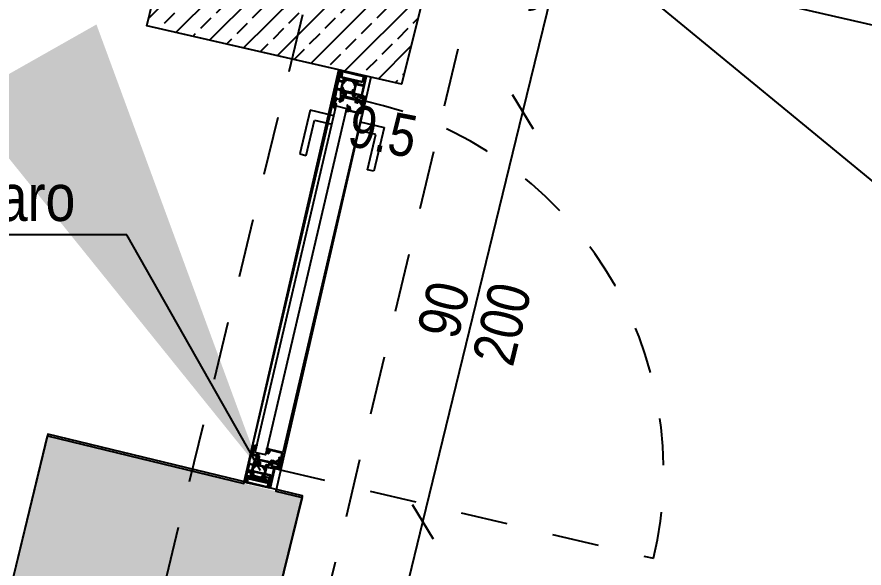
# Model space of a CAD drawing. Header units: metres. Extents: x 493 to 630, y -132 to -15.
# Drawn here: x 557.852 to 559.658, y -34.798 to -33.622 of the extents above; entities that cross this region are included whole.
import ezdxf
from ezdxf import colors
from ezdxf.entities.mleader import LeaderData, LeaderLine
from ezdxf.math import Vec2, Vec3

# ---------------------------------------------------------------- set-up
doc = ezdxf.new("R2010")
doc.units = ezdxf.units.M
doc.header["$MEASUREMENT"] = 0
doc.header["$PDMODE"] = 3
doc.linetypes.add('HIDDEN', pattern=[0.375, 0.25, -0.125])
doc.linetypes.add('HIDDEN2', pattern=[0.1875, 0.125, -0.0625])
for name, color, linetype in [('a_caramida', 2, 'Continuous'), ('a_cote_50', 9, 'Continuous'), ('a_grinzi', 253, 'HIDDEN'), ('a_pereti_hasuri', 253, 'Continuous'), ('a_punctat', 40, 'HIDDEN2'), ('a_tamplarie_ferestre', 6, 'Continuous'), ('a_vederi subtiri', 124, 'Continuous')]:
    doc.layers.add(name, color=color, linetype=linetype)
doc.layers.add('a_suprafete', color=7, linetype='Continuous', plot=False)
doc.styles.get("Standard").update_dxf_attribs({"font": 'ARIALN.TTF'})
doc.dimstyles.new('50 cote', dxfattribs={"dimtxt": 0.09, "dimasz": 0.06, "dimexe": 0, "dimexo": 0, "dimgap": 0.018, "dimtad": 1, "dimdec": 1, "dimlfac": 100, "dimrnd": 0.5, "dimdsep": 46, "dimtxsty": 'Standard', "dimblk": 'OBLIQUE', "dimcen": 0.00045, "dimclrd": 256, "dimclrt": 4, "dimadec": 1, "dimazin": 0, "dimtfac": 1, "dimtdec": 1, "dimtix": 1, "dimtofl": 0, "dimtmove": 0, "dimatfit": 3, "dimldrblk": 'OBLIQUE', "dimfxl": 0, "dimtolj": 1, "dimtzin": 0, "dimarcsym": 0})
pattern_1 = [(45, (-4876.954644, 8292.469365), (-0.04419417382, 0.04419417382), []), (45, (-4876.91045, 8292.469365), (-0.04419417382, 0.04419417382), [0.03125, -0.015625])]

# ---------------------------------------------------------------- blocks, each defined once
blk = doc.blocks.new('_Oblique')
at = {"color": 0, "linetype": 'ByBlock', "lineweight": -2}
blk.add_line((-0.5, -0.5), (0.5, 0.5), dxfattribs=at)
blk = doc.blocks.new('*D870')
at = {"layer": 'a_cote_50', "lineweight": -2, "ltscale": 0.3}
blk.add_line((558.5893, -35.2237), (558.7172, -34.699), dxfattribs=at)
at = {"layer": 'Defpoints', "color": 0, "ltscale": 0.3}
for p in [(558.4539, -34.6348), (558.7172, -34.699), (558.326, -35.1594)]:
    blk.add_point(p, dxfattribs=at)
at = {"layer": 'a_cote_50', "lineweight": -2, "ltscale": 0.3, "xscale": 0.06, "yscale": 0.06, "zscale": 0.06}
for p, rotation in [((558.7172, -34.699), 76.29814746237756), ((558.5893, -35.2237), 256.2981474623775)]:
    blk.add_blockref('_Oblique', p, dxfattribs=dict(at, rotation=rotation))
at = {"layer": 'a_cote_50', "color": 4, "ltscale": 0.3, "insert": (558.5913, -34.9462), "char_height": 0.09, "attachment_point": 5, "rotation": 76.2981}
blk.add_mtext('\\A1;54', dxfattribs=at)
blk = doc.blocks.new('*D871')
at = {"layer": 'a_cote_50', "lineweight": -2, "ltscale": 0.3}
blk.add_line((558.7172, -34.699), (558.9304, -33.8246), dxfattribs=at)
at = {"layer": 'Defpoints', "color": 0, "ltscale": 0.3}
for p in [(558.6671, -33.7604), (558.9304, -33.8246), (558.4539, -34.6348)]:
    blk.add_point(p, dxfattribs=at)
at = {"layer": 'a_cote_50', "lineweight": -2, "ltscale": 0.3, "xscale": 0.06, "yscale": 0.06, "zscale": 0.06}
for p, rotation in [((558.9304, -33.8246), 76.29814746236086), ((558.7172, -34.699), 256.2981474623609)]:
    blk.add_blockref('_Oblique', p, dxfattribs=dict(at, rotation=rotation))
at = {"layer": 'a_cote_50', "color": 4, "ltscale": 0.3, "char_height": 0.09, "attachment_point": 5, "rotation": 76.2981}
for s, insert in [('\\A1;90', (558.7617, -34.2467)), ('\\A1;200', (558.8859, -34.277))]:
    blk.add_mtext(s, dxfattribs=dict(at, insert=insert))
blk = doc.blocks.new('*D872')
at = {"layer": 'a_cote_50', "lineweight": -2, "ltscale": 0.3}
blk.add_line((558.9304, -33.8246), (559.0559, -33.3097), dxfattribs=at)
at = {"layer": 'Defpoints', "color": 0, "ltscale": 0.3}
for p in [(558.7926, -33.2455), (559.0559, -33.3097), (558.6671, -33.7604)]:
    blk.add_point(p, dxfattribs=at)
at = {"layer": 'a_cote_50', "lineweight": -2, "ltscale": 0.3, "xscale": 0.06, "yscale": 0.06, "zscale": 0.06}
for p, rotation in [((559.0559, -33.3097), 76.29814746236086), ((558.9304, -33.8246), 256.2981474623609)]:
    blk.add_blockref('_Oblique', p, dxfattribs=dict(at, rotation=rotation))
at = {"layer": 'a_cote_50', "color": 4, "ltscale": 0.3, "insert": (558.931, -33.552), "char_height": 0.09, "attachment_point": 5, "rotation": 76.2981}
blk.add_mtext('\\A1;53', dxfattribs=at)
blk = doc.blocks.new('*D874')
at = {"layer": 'Defpoints', "color": 0, "ltscale": 0.3}
for p in [(558.6054, -33.754), (558.6986, -33.7722), (558.6663, -33.9383)]:
    blk.add_point(p, dxfattribs=at)
at = {"layer": 'a_cote_50', "color": 4, "ltscale": 0.3, "insert": (558.6319, -33.8664), "char_height": 0.09, "attachment_point": 5, "rotation": 348.9666}
blk.add_mtext('\\A1;9.5', dxfattribs=at)
blk = doc.blocks.new('*D877')
at = {"layer": 'a_cote_50', "lineweight": -2, "ltscale": 0.3}
blk.add_line((559.3715, -33.5696), (560.2681, -33.7763), dxfattribs=at)
at = {"layer": 'Defpoints', "color": 0, "ltscale": 0.3}
for p in [(559.4549, -33.208), (560.3514, -33.4147), (560.2681, -33.7763)]:
    blk.add_point(p, dxfattribs=at)
at = {"layer": 'a_cote_50', "lineweight": -2, "ltscale": 0.3, "xscale": 0.06, "yscale": 0.06, "zscale": 0.06}
for p, rotation in [((559.3715, -33.5696), 167.0178410859038), ((560.2681, -33.7763), 347.0178410859038)]:
    blk.add_blockref('_Oblique', p, dxfattribs=dict(at, rotation=rotation))
at = {"layer": 'a_cote_50', "color": 4, "ltscale": 0.3, "char_height": 0.09, "attachment_point": 5, "rotation": 347.0178}
for s, insert in [('\\A1;92', (559.8341, -33.6106)), ('\\A1;206', (559.8054, -33.7352))]:
    blk.add_mtext(s, dxfattribs=dict(at, insert=insert))
blk = doc.blocks.new('*D897')
at = {"layer": 'a_cote_50', "lineweight": -2, "ltscale": 0.3}
blk.add_line((566.8413, -39.8728), (558.8001, -33.252), dxfattribs=at)
at = {"layer": 'Defpoints', "color": 0, "ltscale": 0.3}
for p in [(558.8001, -33.252), (558.8001, -33.252), (566.8413, -39.8728)]:
    blk.add_point(p, dxfattribs=at)
at = {"layer": 'a_cote_50', "lineweight": -2, "ltscale": 0.3, "xscale": 0.06, "yscale": 0.06, "zscale": 0.06}
for p, rotation in [((558.8001, -33.252), 140.5333796663354), ((566.8413, -39.8728), 320.5333796663355)]:
    blk.add_blockref('_Oblique', p, dxfattribs=dict(at, rotation=rotation))
at = {"layer": 'a_cote_50', "color": 4, "ltscale": 0.3, "insert": (562.8613, -36.513), "char_height": 0.09, "attachment_point": 5, "rotation": 320.5334}
blk.add_mtext('\\A1;1041.5', dxfattribs=at)
blk = doc.blocks.new('nod mobil')
at = {"layer": 'a_tamplarie_ferestre'}
for p, q in [((-0.0193, 0.0683), (-0.0693, 0.0683)), ((-0.0458, 0.0495), (-0.0409, 0.0495)), ((-0.0458, 0.0475), (-0.0409, 0.0475)), ((-0.0513, 0.0175), (-0.0473, 0.0175))]:
    blk.add_line(p, q, dxfattribs=at)
at = {"layer": 'a_tamplarie_ferestre', "extrusion": (9.86076e-32, 1.5e-15, -1)}
for points in [[(0.103, 0.0683), (0.103, 0.0668)], [(0.103, 0.0683), (0.0693, 0.0683)], [(0.1025, 0.0663), (0.1015, 0.0663)], [(0.101, 0.0658), (0.101, 0.0648)], [(0.1005, 0.0643), (0.0995, 0.0643)], [(0.099, 0.0648), (0.099, 0.0655)], [(0.0983, 0.066), (0.0937, 0.0643)], [(0.0933, 0.0655), (0.0963, 0.0666)], [(0.093, 0.0648), (0.093, 0.0651)]]:
    blk.add_lwpolyline(points, dxfattribs=at)
at = {"layer": 'a_tamplarie_ferestre'}
for points in [[(-0.0876, 0.013), (-0.0876, 0.0637), (-0.103, 0.0637), (-0.103, 0.013)], [(-0.0891, 0.0145), (-0.0891, 0.062), (-0.1015, 0.062), (-0.1015, 0.0145)]]:
    blk.add_lwpolyline(points, close=True, dxfattribs=at)
at = {"layer": 'a_tamplarie_ferestre', "extrusion": (2e-16, -2.00063e-16, -1)}
for points in [[(0.081, 0.0665), (0.0963, 0.0666)], [(0.0868, 0.0558), (0.0868, 0.0573)], [(0.0863, 0.0578), (0.0805, 0.0578)], [(0.08, 0.0583), (0.08, 0.0655)], [(0.0786, 0.0662), (0.0786, 0.058)], [(0.0619, 0.0667), (0.0781, 0.0667)], [(0.0781, 0.0575), (0.0619, 0.0575)], [(0.0614, 0.058), (0.0614, 0.0662)], [(0.06, 0.0654), (0.06, 0.0582)], [(0.0595, 0.0577), (0.0585, 0.0577)], [(0.058, 0.0572), (0.058, 0.0558)], [(0.0868, 0.0529), (0.0868, 0.0548)], [(0.0868, 0.0521), (0.0868, 0.032)], [(0.0866, 0.0551), (0.0866, 0.0556)], [(0.0855, 0.0526), (0.0865, 0.0526)], [(0.0855, 0.0526), (0.0863, 0.0526)], [(0.0852, 0.0557), (0.0852, 0.0529)], [(0.0852, 0.0553), (0.0852, 0.0529)], [(0.0808, 0.0558), (0.0851, 0.0558)], [(0.0812, 0.0558), (0.0847, 0.0558)], [(0.0846, 0.0354), (0.0846, 0.0487)], [(0.0841, 0.0496), (0.0832, 0.0501)], [(0.0826, 0.0507), (0.0805, 0.0543)], [(0.0817, 0.0522), (0.0803, 0.0546), (0.0803, 0.0553)], [(0.068, 0.0558), (0.0768, 0.0558)], [(0.0645, 0.0553), (0.0645, 0.0546), (0.0631, 0.0522)], [(0.0622, 0.0507), (0.0643, 0.0543)], [(0.0597, 0.0558), (0.064, 0.0558)], [(0.0636, 0.0558), (0.0601, 0.0558)], [(0.0607, 0.0496), (0.0616, 0.0501)], [(0.0602, 0.0354), (0.0602, 0.0487)], [(0.0596, 0.0529), (0.0596, 0.0557)], [(0.0596, 0.0553), (0.0596, 0.0529)], [(0.0583, 0.0526), (0.0593, 0.0526)], [(0.0593, 0.0526), (0.0585, 0.0526)], [(0.0582, 0.0556), (0.0582, 0.0551)], [(0.058, 0.0548), (0.058, 0.0529)], [(0.058, 0.0521), (0.058, 0.0511), (0.0537, 0.0511)], [(0.058, 0.0486), (0.058, 0.0456)], [(0.0537, 0.0431), (0.058, 0.0431), (0.058, 0.032)], [(0.0539, 0.0488), (0.0547, 0.0486), (0.0547, 0.0496), (0.057, 0.0496)], [(0.057, 0.0446), (0.0547, 0.0446), (0.0547, 0.0456), (0.0539, 0.0454)], [(0.0532, 0.0506), (0.0532, 0.0498)], [(0.0532, 0.0445), (0.0532, 0.0436)], [(0.0868, 0.0293), (0.0868, 0.0312)], [(0.0868, 0.0238), (0.0868, 0.0283)], [(0.0866, 0.0286), (0.0866, 0.0291)], [(0.0865, 0.0315), (0.0855, 0.0315)], [(0.0863, 0.0315), (0.0855, 0.0315)], [(0.0853, 0.0253), (0.0853, 0.0228), (0.0858, 0.0228)], [(0.0852, 0.0312), (0.0852, 0.0284)], [(0.0852, 0.0312), (0.0852, 0.0288)], [(0.0851, 0.0283), (0.0808, 0.0283)], [(0.0847, 0.0283), (0.0812, 0.0283)], [(0.083, 0.0263), (0.0843, 0.0263)], [(0.0832, 0.0341), (0.0841, 0.0346)], [(0.0805, 0.0299), (0.0826, 0.0335)], [(0.082, 0.0183), (0.082, 0.0253)], [(0.0803, 0.0288), (0.0803, 0.0295), (0.0817, 0.0319)], [(0.0805, 0.0261), (0.0805, 0.0104)], [(0.06, 0.0266), (0.08, 0.0266)], [(0.0768, 0.0283), (0.068, 0.0283)], [(0.0631, 0.0319), (0.0645, 0.0295), (0.0645, 0.0288)], [(0.0643, 0.0299), (0.0622, 0.0335)], [(0.064, 0.0283), (0.0597, 0.0283)], [(0.0601, 0.0283), (0.0636, 0.0283)], [(0.0633, 0.0321), (0.0632, 0.0321)], [(0.0616, 0.0341), (0.0607, 0.0346)], [(0.0596, 0.0284), (0.0596, 0.0312)], [(0.0596, 0.0312), (0.0596, 0.0288)], [(0.0595, 0.0104), (0.0595, 0.0261)], [(0.0593, 0.0315), (0.0583, 0.0315)], [(0.0585, 0.0315), (0.0593, 0.0315)], [(0.0582, 0.0291), (0.0582, 0.0286)], [(0.058, 0.0312), (0.058, 0.0293)], [(0.058, 0.0253), (0.058, 0.0183)], [(0.0577, 0.028), (0.0547, 0.028), (0.0547, 0.0288), (0.0537, 0.0288)], [(0.0557, 0.0263), (0.057, 0.0263)], [(0.0542, 0.0228), (0.0547, 0.0228), (0.0547, 0.0253)], [(0.0532, 0.0283), (0.0532, 0.0238)], [(0.103, 0.0083), (0.103, 0.0117), (0.1019, 0.0128), (0.1013, 0.0128), (0.1013, 0.011)], [(0.0547, 0.0113), (0.0547, 0.0128), (0.0541, 0.0128), (0.053, 0.0117), (0.053, 0.0083), (0.103, 0.0083)], [(0.1003, 0.01), (0.083, 0.01)], [(0.082, 0.011), (0.082, 0.0173)], [(0.08, 0.0099), (0.06, 0.0099)], [(0.0582, 0.0037), (0.0576, 0.007)], [(0.058, 0.0173), (0.058, 0.0113)], [(0.0558, 0.0031), (0.0577, 0.0031)], [(0.0571, 0.0056), (0.0573, 0.0044)], [(0.0571, 0.0042), (0.0557, 0.0042)], [(0.057, 0.0103), (0.0557, 0.0103)], [(0.0529, 0.0042), (0.057, 0.0057)], [(0.0568, 0.0065), (0.0517, 0.0048)], [(0.0558, 0.0004), (0.0567, 0.0012)], [(0.0566, 0.0015), (0.0558, 0.0017)], [(0.0557, 0.0019), (0.0557, 0.003)], [(0.0552, 0.0037), (0.0552, 0.0032)], [(0.0552, 0.002), (0.0552, 0.0012)], [(0.0527, 0.0002), (0.0552, 0.0002)], [(0.0551, 0.0031), (0.0529, 0.0031)], [(0.055, 0.001), (0.053, 0.001)], [(0.0532, 0.0024), (0.0548, 0.0024)], [(0.0528, 0.0032), (0.0528, 0.004)], [(0.0528, 0.0012), (0.0528, 0.002)], [(0.0523, 0.003), (0.0523, 0.0019)], [(0.0513, 0.0031), (0.0521, 0.0031)], [(0.0521, 0.0017), (0.0513, 0.0016)], [(0.0513, 0.0012), (0.052, 0.0005)], [(0.051, 0.0038), (0.051, 0.0034)]]:
    blk.add_lwpolyline(points, dxfattribs=at)
at = {"layer": 'a_tamplarie_ferestre', "extrusion": (2e-16, -4.00063e-16, -1)}
for points in [[(0.0588, 0.0667), (0.0495, 0.0667)], [(0.0495, 0.0667), (0.0408, 0.0667), (0.0279, 0.0667)], [(0.0412, 0.0637), (0.0412, 0.0633)], [(0.0338, 0.0642), (0.0407, 0.0642)], [(0.0407, 0.0628), (0.0399, 0.0628)], [(0.0394, 0.0623), (0.0394, 0.0569)], [(0.0382, 0.0547), (0.0382, 0.0623)], [(0.0377, 0.0628), (0.0334, 0.0628)], [(0.0333, 0.0667), (0.0333, 0.0647)], [(0.0319, 0.0643), (0.0319, 0.0667)], [(0.0289, 0.064), (0.0289, 0.0638)], [(0.0279, 0.0645), (0.0284, 0.0645)], [(0.0284, 0.0633), (0.0256, 0.0633)], [(0.0274, 0.0662), (0.0274, 0.065)], [(0.0251, 0.0638), (0.0251, 0.0643), (0.0261, 0.0643), (0.0261, 0.066)], [(0.0251, 0.067), (0.0211, 0.067)], [(0.0201, 0.066), (0.0201, 0.0643), (0.0211, 0.0643), (0.0211, 0.0638)], [(0.0206, 0.0633), (0.0193, 0.0633)], [(0.0188, 0.0638), (0.0188, 0.0678)], [(0.0575, 0.0551), (0.0575, 0.0566)], [(0.0572, 0.0478), (0.0556, 0.0492)], [(0.0556, 0.0449), (0.0572, 0.0463)], [(0.0537, 0.0537), (0.0571, 0.0546)], [(0.0568, 0.0571), (0.043, 0.054)], [(0.0558, 0.0479), (0.0564, 0.0473)], [(0.0564, 0.0468), (0.0558, 0.0462)], [(0.0533, 0.0478), (0.0554, 0.048)], [(0.0554, 0.046), (0.0533, 0.0462)], [(0.0551, 0.0491), (0.0549, 0.0484), (0.053, 0.0484)], [(0.053, 0.0456), (0.0549, 0.0456), (0.0551, 0.045)], [(0.0525, 0.0491), (0.053, 0.0504), (0.053, 0.0527)], [(0.053, 0.043), (0.053, 0.0444), (0.0526, 0.0448)], [(0.0521, 0.043), (0.053, 0.043)], [(0.0502, 0.0463), (0.0506, 0.0443)], [(0.0495, 0.0507), (0.0499, 0.0479)], [(0.0484, 0.0507), (0.0449, 0.0516), (0.0432, 0.052)], [(0.0458, 0.0495), (0.0483, 0.0495)], [(0.0483, 0.0475), (0.048, 0.0475)], [(0.048, 0.0247), (0.048, 0.0475)], [(0.043, 0.0504), (0.0462, 0.0496)], [(0.0458, 0.0495), (0.0458, 0.0213)], [(0.0419, 0.053), (0.0419, 0.0519)], [(0.0412, 0.0559), (0.0412, 0.0552)], [(0.0399, 0.0564), (0.0407, 0.0564)], [(0.0407, 0.0547), (0.0404, 0.0547)], [(0.0404, 0.0537), (0.0404, 0.0518)], [(0.0404, 0.051), (0.0404, 0.05)], [(0.0402, 0.0544), (0.0402, 0.054)], [(0.0401, 0.0515), (0.0391, 0.0515)], [(0.0388, 0.0518), (0.0388, 0.0546)], [(0.0387, 0.0547), (0.0344, 0.0547)], [(0.0376, 0.0485), (0.0366, 0.049)], [(0.0363, 0.0494), (0.0341, 0.0532)], [(0.0339, 0.0542), (0.0339, 0.0535), (0.0352, 0.0511)], [(0.051, 0.0211), (0.0523, 0.0187), (0.0523, 0.018)], [(0.0521, 0.0191), (0.05, 0.0228)], [(0.0521, 0.019), (0.05, 0.0227)], [(0.0495, 0.0232), (0.0486, 0.0238)], [(0.0494, 0.0234), (0.0485, 0.0239)], [(0.0473, 0.0207), (0.0473, 0.0207)], [(0.0473, 0.0008), (0.0473, 0.0205)], [(0.0471, 0.0208), (0.0461, 0.0208)], [(0.0463, 0.0208), (0.0471, 0.0208)], [(0.0458, 0.0205), (0.0458, 0.0186)], [(0.0425, 0.0186), (0.0425, 0.0196)], [(0.042, 0.0201), (0.0415, 0.0201)], [(0.041, 0.0196), (0.041, 0.0141)], [(0.0473, 0.0158), (0.058, 0.0158)], [(0.058, -0.0002), (0.058, 0.0028), (0.056, 0.0028)], [(0.0425, 0.0011), (0.0425, 0.0031), (0.0419, 0.0031), (0.0408, 0.002), (0.0408, -0.0014), (0.0574, -0.0014)], [(0.0555, 0.0023), (0.0555, 0.0018), (0.0565, 0.0018), (0.0565, 0.0008)], [(0.0505, 0.0008), (0.0505, 0.0018), (0.0515, 0.0018), (0.0515, 0.0023)], [(0.051, 0.0028), (0.0482, 0.0028)], [(0.049, 0.0013), (0.049, 0.0008)], [(0.0482, 0.0018), (0.0485, 0.0018)], [(0.0458, 0.0156), (0.0458, 0.0086)], [(0.0458, 0.0076), (0.0458, 0.0011)], [(0.0453, 0.0181), (0.043, 0.0181)], [(0.0435, 0.0166), (0.0448, 0.0166)], [(0.0448, 0.0001), (0.0435, 0.0001)], [(0.042, 0.0131), (0.0425, 0.0131), (0.0425, 0.0156)], [(0.0555, -0.0002), (0.0515, -0.0002)]]:
    blk.add_lwpolyline(points, dxfattribs=at)
at = {"layer": 'a_tamplarie_ferestre', "extrusion": (2e-16, -3.00063e-16, -1)}
for points in [[(0.0273, 0.0597), (0.0279, 0.0607), (0.0279, 0.0627)], [(0.0276, 0.063), (0.0255, 0.063)], [(0.0263, 0.0604), (0.0266, 0.0598)], [(0.0253, 0.0598), (0.0256, 0.0604)], [(0.0252, 0.0651), (0.0241, 0.0662)], [(0.0243, 0.0604), (0.0246, 0.0598)], [(0.0245, 0.063), (0.0245, 0.0643)], [(0.0238, 0.0663), (0.0221, 0.0663)], [(0.0237, 0.0646), (0.0237, 0.0627)], [(0.0233, 0.0598), (0.0236, 0.0604)], [(0.0226, 0.0651), (0.0232, 0.0651)], [(0.0232, 0.0622), (0.0226, 0.0622)], [(0.0223, 0.0604), (0.0226, 0.0598)], [(0.0221, 0.0627), (0.0221, 0.0646)], [(0.0218, 0.0662), (0.0207, 0.0651)], [(0.0213, 0.0598), (0.0216, 0.0604)], [(0.0213, 0.0643), (0.0213, 0.063)], [(0.0205, 0.0606), (0.0205, 0.0599)], [(0.0203, 0.063), (0.0184, 0.063), (0.0184, 0.0639)], [(0.0191, 0.0603), (0.0197, 0.0609)], [(0.018, 0.0635), (0.018, 0.0625)], [(0.0149, 0.0595), (0.0173, 0.0595)], [(0.016, 0.0605), (0.0149, 0.0604)]]:
    blk.add_lwpolyline(points, dxfattribs=at)
at = {"layer": 'a_tamplarie_ferestre', "extrusion": (4e-16, -6.00063e-16, -1)}
for points in [[(0.0285, 0.0301), (0.0285, 0.0298)], [(0.0282, 0.0293), (0.0222, 0.0272)], [(0.0232, 0.0289), (0.0278, 0.0306)], [(0.0225, 0.0301), (0.0225, 0.0294)], [(0.021, 0.0306), (0.022, 0.0306)], [(0.022, 0.0271), (0.0205, 0.0271)], [(0.0205, 0.0291), (0.0205, 0.0301)], [(0.019, 0.0286), (0.02, 0.0286)], [(0.02, 0.0266), (0.02, 0.0017)], [(0.0185, -0.0009), (0.0185, 0.0281)], [(0.0445, 0.012), (0.0445, 0.0087)], [(0.0443, 0.0087), (0.044, 0.0091)], [(0.0441, 0.0139), (0.0441, 0.0127)], [(0.0437, 0.0091), (0.0407, 0.0061)], [(0.0436, 0.0117), (0.0436, 0.0139)], [(0.0374, 0.0046), (0.043, 0.0103)], [(0.0427, 0.0047), (0.0427, 0.0037)], [(0.0426, 0.0036), (0.0397, 0.0039)], [(0.041, 0.0053), (0.0422, 0.0052)], [(0.0387, 0.0026), (0.0394, 0)], [(0.0375, 0.0013), (0.037, 0.0032)], [(0.0335, 0.0006), (0.037, 0.0006)], [(0.0332, 0.0042), (0.0336, 0.0035), (0.033, 0.0035), (0.033, 0.0011)], [(0.0317, 0.0011), (0.0317, 0.0039)], [(0.0216, 0.0002), (0.0312, 0.0006)], [(0.0399, -0.0004), (0.04, -0.0004), (0.04, -0.0014), (0.019, -0.0014)]]:
    blk.add_lwpolyline(points, dxfattribs=at)
at = {"layer": 'a_tamplarie_ferestre'}
for points in [[(-0.0271, 0.0338), (-0.025, 0.0322)], [(-0.025, 0.0322), (-0.0271, 0.0338)], [(-0.0244, 0.032), (-0.0203, 0.032)], [(-0.0203, 0.032), (-0.0244, 0.032)], [(-0.0235, 0.0295), (-0.0238, 0.0295)], [(-0.0229, 0.0307), (-0.0232, 0.0297)], [(-0.0204, 0.0309), (-0.0226, 0.0309)], [(-0.0202, 0.0297), (-0.0201, 0.0306)], [(-0.0186, 0.0291), (-0.02, 0.0294)], [(-0.0193, 0.0356), (-0.0173, 0.0356)], [(-0.0178, 0.0312), (-0.0182, 0.0293)], [(-0.0173, 0.0351), (-0.0172, 0.0356)], [(-0.0172, 0.0356), (-0.0173, 0.0351)]]:
    blk.add_lwpolyline(points, dxfattribs=at)
for centre, radius, start, end in [((-0.1025, 0.0668), 0.0005, 180.0009, 269.9988), ((-0.1005, 0.0648), 0.0005, 180.0005, 269.9993), ((-0.0995, 0.0648), 0.0005, 270.0009, 359.9991), ((-0.0935, 0.0648), 0.0005, 249.9886, 0), ((-0.0935, 0.0651), 0.0005, 0, 69.9897), ((-0.081, 0.0655), 0.001, 0.0011, 89.9989), ((-0.0805, 0.0583), 0.0005, 269.9996, 0.0004), ((-0.0781, 0.0662), 0.0005, 90, 180), ((-0.0781, 0.058), 0.0005, 180, 270), ((-0.0619, 0.0662), 0.0005, 0, 90), ((-0.0619, 0.058), 0.0005, 270, 0), ((-0.0584, 0.0652), 0.00159, 103.7918, 171.7779), ((-0.0595, 0.0582), 0.0005, 180, 270), ((-0.0407, 0.0637), 0.0005, 90, 180), ((-0.0407, 0.0633), 0.0005, 180, 270), ((-0.0334, 0.0643), 0.0015, 270, 360), ((-0.0284, 0.064), 0.0005, 90, 180), ((-0.0284, 0.0638), 0.0005, 180, 270), ((-0.0259, 0.0603), 0.0004, 20.9654, 159.0346), ((-0.0256, 0.0638), 0.0005, 270, 0), ((-0.025, 0.063), 0.0005, 180.0566, 359.9434), ((-0.0248, 0.0643), 0.0003, 0, 99.738), ((-0.0239, 0.0603), 0.0004, 20.9654, 159.0346), ((-0.0232, 0.0646), 0.0005, 90.0196, 179.9804), ((-0.0232, 0.0627), 0.0005, 179.9997, 270.0003), ((-0.0226, 0.0646), 0.0005, 0.0205, 89.9795), ((-0.0226, 0.0627), 0.0005, 270.0163, 359.9837), ((-0.0219, 0.0603), 0.0004, 20.9654, 159.0346), ((-0.021, 0.0643), 0.0003, 80.2604, 180), ((-0.0208, 0.063), 0.0005, 180.0566, 359.9434), ((-0.0206, 0.0638), 0.0005, 180, 270), ((-0.02, 0.0606), 0.0005, 42.0379, 179.9422), ((-0.0193, 0.0678), 0.0005, 0, 90), ((-0.0193, 0.0638), 0.0005, 270, 0), ((-0.0157, 0.0627), 0.00225, 184.5989, 263.2783), ((-0.0869, 0.0556), 0.000279, 358.8354, 73.5801), ((-0.0869, 0.0551), 0.000279, 286.4246, 1.1629), ((-0.0863, 0.0521), 0.0005, 89.9997, 180.0003), ((-0.0851, 0.0557), 0.00012, 90, 180), ((-0.0847, 0.0553), 0.0005, 89.9997, 180.0003), ((-0.0839, 0.0514), 0.0015, 297.9943, 330), ((-0.0813, 0.0548), 0.001, 327.273, 81.8184), ((-0.0808, 0.0553), 0.0005, 0, 90), ((-0.0768, 0.0553), 0.0005, 90, 162.253), ((-0.068, 0.0553), 0.0005, 17.747, 90), ((-0.064, 0.0553), 0.0005, 90, 180), ((-0.0612, 0.0487), 0.001, 0.0025, 60.6961), ((-0.0597, 0.0557), 0.00012, 0, 90), ((-0.0593, 0.0529), 0.0003, 180.0025, 270.0025), ((-0.0579, 0.0556), 0.000279, 106.4199, 181.1646), ((-0.0579, 0.0551), 0.000279, 178.8371, 253.5754), ((-0.057, 0.0486), 0.001, 89.9981, 180.0015), ((-0.057, 0.0456), 0.001, 180.0067, 269.9937), ((-0.0562, 0.047), 0.000348, 134.7272, 225.2728), ((-0.0555, 0.0475), 0.0005, 84.8936, 135.0494), ((-0.0555, 0.0465), 0.0005, 224.9506, 275.1059), ((-0.054, 0.0527), 0.001, 0.0008, 74.9983), ((-0.0533, 0.047), 0.0008, 270, 90), ((-0.053, 0.0489), 0.0005, 269.9991, 22.5011), ((-0.053, 0.0451), 0.0005, 314.9997, 90.0007), ((-0.0495, 0.047), 0.000971, 114.0059, 225.9941), ((-0.0485, 0.0505), 0.001, 75.0011, 169.9977), ((-0.0483, 0.0485), 0.001, 90, 270), ((-0.0432, 0.0524), 0.000372, 278.7538, 96.3352), ((-0.0407, 0.0559), 0.0005, 90.0131, 179.9869), ((-0.0407, 0.0552), 0.0005, 180, 270), ((-0.0405, 0.052), 0.00452, 264.999, 309.1968), ((-0.0401, 0.0518), 0.0003, 180, 270), ((-0.0399, 0.051), 0.0005, 90, 180.0027), ((-0.0391, 0.0518), 0.0003, 270, 0), ((-0.0371, 0.0499), 0.001, 298.2866, 330.0001), ((-0.0349, 0.0537), 0.001, 330.0001, 90), ((-0.0863, 0.032), 0.0005, 179.9997, 270.0003), ((-0.0869, 0.0291), 0.000279, 358.8371, 73.5754), ((-0.0869, 0.0286), 0.000279, 286.4199, 1.1646), ((-0.0843, 0.0253), 0.001, 90.0012, 179.9989), ((-0.0847, 0.0288), 0.000505, 180.567, 270.5676), ((-0.0851, 0.0284), 0.00012, 180, 270.0001), ((-0.0839, 0.0328), 0.0015, 30, 62.0057), ((-0.083, 0.0253), 0.001, 359.9982, 90.0018), ((-0.0813, 0.0293), 0.001, 278.1816, 32.727), ((-0.0808, 0.0288), 0.0005, 269.9985, 0.0006), ((-0.08, 0.0261), 0.0005, 90.0003, 179.9997), ((-0.0768, 0.0288), 0.0005, 196.9544, 270), ((-0.068, 0.0288), 0.0005, 270, 342.7104), ((-0.064, 0.0288), 0.0005, 179.9994, 270.0015), ((-0.0612, 0.0354), 0.001, 299.3088, 0.0025), ((-0.06, 0.0261), 0.0005, 0.0003, 89.9997), ((-0.0597, 0.0284), 0.00012, 269.9999, 0), ((-0.0593, 0.0312), 0.0003, 90.0025, 180.0025), ((-0.0579, 0.0291), 0.000279, 106.4246, 181.1629), ((-0.0579, 0.0286), 0.000279, 178.8354, 253.5801), ((-0.0577, 0.0283), 0.0003, 180.0256, 269.9709), ((-0.057, 0.0253), 0.001, 90.0034, 179.9966), ((-0.0557, 0.0253), 0.001, 0.005, 89.995), ((-0.049, 0.0247), 0.001, 299.3064, 0), ((-0.0307, 0.0289), 0.0061, 53.6968, 86.6025), ((-0.0372, 0.0196), 0.0163, 43.5511, 63.2606), ((-0.028, 0.0301), 0.0005, 69.9886, 180), ((-0.028, 0.0298), 0.0005, 180, 249.9897), ((-0.0244, 0.033), 0.001, 232.9845, 270), ((-0.0237, 0.0332), 0.000476, 218.5685, 342.0839), ((-0.0226, 0.0306), 0.0003, 90, 160.0002), ((-0.022, 0.0301), 0.0005, 90.0009, 179.9991), ((-0.022, 0.0276), 0.0005, 249.9897, 270), ((-0.021, 0.0301), 0.0005, 0.0005, 89.9993), ((-0.0204, 0.0306), 0.0003, 352.7923, 90), ((-0.0203, 0.033), 0.001, 270, 338.6035), ((-0.0159, 0.0307), 0.004, 117.7203, 150.6713), ((-0.019, 0.0281), 0.0005, 0.0009, 89.9988), ((-0.0183, 0.0351), 0.001, 297.7203, 357.275), ((-0.0128, 0.0301), 0.00508, 136.4413, 167.1481), ((-0.1003, 0.011), 0.001, 180.0032, 269.9967), ((-0.083, 0.011), 0.001, 270.0003, 359.9997), ((-0.0825, 0.0178), 0.000725, 316.3959, 43.6041), ((-0.08, 0.0104), 0.0005, 180.0003, 269.9997), ((-0.06, 0.0104), 0.0005, 270.0003, 359.9997), ((-0.0575, 0.0178), 0.000725, 136.3884, 223.6116), ((-0.057, 0.0113), 0.001, 180.0027, 269.9969), ((-0.0571, 0.0044), 0.0002, 178.1351, 270.001), ((-0.057, 0.0056), 0.0001, 69.6878, 169.6777), ((-0.0562, 0.0066), 0.000686, 53.8588, 179.5157), ((-0.0567, 0.0066), 0.00015, 172.504, 250.9838), ((-0.0555, 0.0008), 0.001, 179.9939, 270.0061), ((-0.0558, 0.003), 0.00015, 359.9961, 90.0039), ((-0.0559, 0.0019), 0.0002, 285.0029, 359.9972), ((-0.0557, 0.0113), 0.001, 270.005, 359.9946), ((-0.0551, 0.0032), 0.0001, 179.9919, 270.0087), ((-0.0548, 0.002), 0.0004, 89.9996, 180.001), ((-0.055, 0.0012), 0.0002, 179.9998, 270.0002), ((-0.0532, 0.002), 0.0004, 0.0013, 89.998), ((-0.053, 0.0012), 0.0002, 269.9987, 0.0005), ((-0.053, 0.004), 0.0002, 0.0024, 74.3114), ((-0.0529, 0.0032), 0.0001, 270.0015, 359.9985), ((-0.0521, 0.003), 0.00015, 89.9951, 180.0049), ((-0.0521, 0.0019), 0.0002, 180.0026, 254.9977), ((-0.0515, 0.0008), 0.001, 269.993, 0.0053), ((-0.0485, 0.0013), 0.0005, 90.0143, 179.9857), ((-0.0485, 0.0008), 0.0005, 179.9847, 270.0118), ((-0.0453, 0.0081), 0.000725, 136.3959, 223.6041), ((-0.0453, 0.0186), 0.0005, 180.0108, 269.9892), ((-0.0448, 0.0156), 0.001, 90.011, 179.9907), ((-0.0448, 0.0011), 0.001, 179.9946, 270.0071), ((-0.0442, 0.012), 0.000319, 120.7538, 181.0363), ((-0.0444, 0.0087), 0.0001, 180, 317.856), ((-0.0438, 0.0139), 0.00025, 356.4446, 183.5554), ((-0.0435, 0.0156), 0.001, 0.0097, 89.9903), ((-0.0435, 0.0011), 0.001, 269.991, 0.009), ((-0.043, 0.0186), 0.0005, 270.004, 359.9956), ((-0.0422, 0.0047), 0.0005, 94.9998, 179.9998), ((-0.0426, 0.0037), 0.0001, 180, 275.0534), ((-0.0384, 0.0036), 0.0015, 345.0002, 45.0008), ((-0.0325, 0.0038), 0.000809, 8.8194, 154.9031), ((-0.0399, 0.0001), 0.000477, 267.8307, 347.1724), ((-0.019, -0.0009), 0.0005, 270.0003, 359.9998)]:
    blk.add_arc(centre, radius, start, end, dxfattribs=at)
at = {"layer": 'a_tamplarie_ferestre', "extrusion": (9.86076e-32, 1.5e-15, -1)}
for centre, start, end in [((0.1015, 0.0658), 89.9998, 180.0002), ((0.0985, 0.0655), 0.0428, 109.9384)]:
    blk.add_arc(centre, 0.0005, start, end, dxfattribs=at)
at = {"layer": 'a_tamplarie_ferestre', "extrusion": (2e-16, -2.00063e-16, -1)}
for centre, radius, start, end in [((0.0863, 0.0573), 0.0005, 359.9984, 90.0016), ((0.0585, 0.0572), 0.0005, 90, 180), ((0.0865, 0.0529), 0.0003, 270, 0), ((0.0855, 0.0529), 0.0003, 180, 270), ((0.0855, 0.0529), 0.0003, 180, 270), ((0.0836, 0.0487), 0.001, 0, 60.0001), ((0.0816, 0.0522), 0.000138, 264.3774, 30), ((0.082, 0.057), 0.005, 197.747, 264.3774), ((0.0628, 0.057), 0.005, 275.6226, 342.253), ((0.0634, 0.0548), 0.001, 327.2705, 81.8159), ((0.0632, 0.0522), 0.000138, 150, 275.6226), ((0.0609, 0.0514), 0.0015, 297.9918, 329.9975), ((0.0601, 0.0553), 0.0005, 89.9972, 179.9978), ((0.0593, 0.0529), 0.0003, 270, 0), ((0.0585, 0.0521), 0.0005, 89.9975, 179.9975), ((0.0583, 0.0529), 0.0003, 180, 270), ((0.0542, 0.0498), 0.001, 180.0452, 254.9372), ((0.0542, 0.0445), 0.001, 105.0511, 179.9648), ((0.0537, 0.0506), 0.0005, 90.0025, 179.9966), ((0.0537, 0.0436), 0.0005, 180.0026, 269.9983), ((0.0865, 0.0312), 0.0003, 0, 90), ((0.0858, 0.0238), 0.001, 270.002, 359.998), ((0.0855, 0.0312), 0.0003, 90, 180), ((0.0855, 0.0312), 0.0003, 90, 180), ((0.0836, 0.0354), 0.001, 299.9999, 360), ((0.0816, 0.032), 0.000137, 330.0001, 94.3397), ((0.0819, 0.0273), 0.00488, 94.3397, 163.0456), ((0.0629, 0.0272), 0.00492, 17.2896, 85.2632), ((0.0634, 0.0293), 0.001, 278.1791, 32.7245), ((0.0632, 0.032), 0.000139, 93.3868, 204.0603), ((0.0609, 0.0328), 0.0015, 29.9975, 62.0033), ((0.0601, 0.0288), 0.0005, 179.9972, 269.9978), ((0.0593, 0.0312), 0.0003, 0, 90), ((0.0585, 0.032), 0.0005, 179.9975, 269.9975), ((0.0583, 0.0312), 0.0003, 90, 180), ((0.0542, 0.0238), 0.001, 180.005, 269.995), ((0.0537, 0.0283), 0.0005, 89.9965, 180.0026), ((0.0577, 0.0036), 0.0005, 269.9998, 9.9336), ((0.0562, 0.0066), 0.0015, 15.7069, 125.0876), ((0.0566, 0.0013), 0.0002, 310.0023, 74.9985), ((0.0556, 0.0075), 0.0004, 125.088, 305.088), ((0.0552, 0.0012), 0.001, 270, 307.8278), ((0.0557, 0.0037), 0.000498, 89.7452, 180.1926), ((0.0527, 0.0012), 0.001, 226.8814, 270), ((0.052, 0.0038), 0.001, 104.959, 180.0005), ((0.0513, 0.0034), 0.0003, 180.004, 269.9968), ((0.0514, 0.0014), 0.0002, 104.9898, 225.0075)]:
    blk.add_arc(centre, radius, start, end, dxfattribs=at)
at = {"layer": 'a_tamplarie_ferestre', "extrusion": (2e-16, -4.00063e-16, -1)}
for centre, radius, start, end in [((0.057, 0.0566), 0.0005, 0.0019, 112.4977), ((0.0399, 0.0623), 0.0005, 90, 180), ((0.0377, 0.0623), 0.0005, 359.9737, 90.0193), ((0.0338, 0.0647), 0.0005, 180, 270), ((0.0279, 0.0662), 0.0005, 90, 180), ((0.0279, 0.065), 0.0005, 180, 270), ((0.0251, 0.066), 0.001, 0, 90), ((0.0211, 0.066), 0.001, 90, 180), ((0.057, 0.0551), 0.0005, 284.9999, 0), ((0.0565, 0.047), 0.001, 310.9097, 49.0903), ((0.0554, 0.049), 0.0003, 48.3541, 164.9994), ((0.0554, 0.0451), 0.0003, 195.0097, 311.6393), ((0.0521, 0.0445), 0.0015, 190.0009, 269.9989), ((0.0483, 0.0504), 0.0003, 304.8295, 67.5001), ((0.0467, 0.0526), 0.003, 260.6566, 304.8295), ((0.0481, 0.0614), 0.00989, 240.6425, 270.5846), ((0.0434, 0.0526), 0.0015, 102.5014, 162.4995), ((0.0434, 0.0518), 0.0015, 177.5003, 257.4998), ((0.0409, 0.05), 0.0005, 179.9973, 270), ((0.0404, 0.0544), 0.000279, 106.4199, 181.1646), ((0.0404, 0.054), 0.000279, 178.8371, 253.5754), ((0.0399, 0.0569), 0.0005, 179.9714, 270.0286), ((0.0387, 0.0546), 0.00012, 0, 90), ((0.0344, 0.0542), 0.0005, 90, 180), ((0.0511, 0.0212), 0.000138, 115.1578, 210), ((0.0487, 0.0221), 0.0015, 30, 60.6936), ((0.0487, 0.0219), 0.0015, 30, 60.6936), ((0.0463, 0.0213), 0.0005, 180, 270), ((0.0461, 0.0205), 0.0003, 90, 180), ((0.042, 0.0196), 0.0005, 0.0026, 89.9974), ((0.0415, 0.0196), 0.0005, 89.9968, 180.001), ((0.056, 0.0023), 0.0005, 90.0151, 179.9884), ((0.0513, 0.0185), 0.001, 270, 30), ((0.051, 0.0023), 0.0005, 0.0131, 89.9869), ((0.0482, 0.0023), 0.0005, 90, 270), ((0.042, 0.0141), 0.001, 179.9847, 270.0118), ((0.0565, -0.0002), 0.0015, 306.8437, 0.0038)]:
    blk.add_arc(centre, radius, start, end, dxfattribs=at)
at = {"layer": 'a_tamplarie_ferestre', "extrusion": (2e-16, -3.00063e-16, -1)}
for centre, radius, start, end in [((0.0276, 0.0627), 0.000299, 359.7696, 90.2304), ((0.0269, 0.0599), 0.0004, 200.9654, 326.8252), ((0.0249, 0.0649), 0.0003, 260.262, 44.8887), ((0.0249, 0.0599), 0.0004, 200.9654, 339.0346), ((0.0238, 0.0658), 0.0005, 45.0001, 90), ((0.0229, 0.0599), 0.0004, 200.9654, 339.0346), ((0.0221, 0.0658), 0.0005, 90, 134.9999), ((0.0209, 0.0599), 0.0004, 180, 339.0346), ((0.0209, 0.0649), 0.0003, 135.1096, 279.7396), ((0.0173, 0.0619), 0.0024, 270, 317.3265), ((0.0184, 0.0635), 0.000399, 89.9047, 180.0953), ((0.0149, 0.0599), 0.000426, 89.1272, 269.7963)]:
    blk.add_arc(centre, radius, start, end, dxfattribs=at)
at = {"layer": 'a_tamplarie_ferestre', "extrusion": (-2e-16, -4.00063e-16, -1)}
blk.add_arc((0.0471, 0.0206), 0.000205, 330.9317, 101.6099, dxfattribs=at)
at = {"layer": 'a_tamplarie_ferestre', "extrusion": (3.62955e-27, -6.27398e-20, -1)}
for centre, radius, start, end in [((0.0296, 0.0349), 0.000698, 286.9412, 6.4525), ((0.0296, 0.0349), 0.000698, 6.4525, 90.3975), ((0.0307, 0.0289), 0.0061, 93.3975, 126.3032), ((0.0296, 0.0286), 0.00699, 89.6674, 141.4315), ((0.0145, 0.0413), 0.015, 309.0082, 316.2281), ((0.0244, 0.033), 0.001, 270, 307.0155), ((0.0238, 0.0298), 0.0003, 270, 309.0082), ((0.0235, 0.0298), 0.0003, 199.9874, 270), ((0.0195, 0.0314), 0.00413, 24.1165, 83.6431), ((0.0203, 0.033), 0.001, 201.3965, 270), ((0.0199, 0.0297), 0.0003, 280.9941, 8.118), ((0.0193, 0.0326), 0.003, 77.9862, 90.0169), ((0.0159, 0.0307), 0.004, 29.3287, 62.2797), ((0.0185, 0.0294), 0.0003, 192.7652, 282.3565), ((0.0183, 0.0351), 0.001, 182.725, 242.2797), ((0.0173, 0.0344), 0.00116, 91.7523, 94.5316), ((0.0173, 0.0344), 0.00116, 94.5316, 224.4307)]:
    blk.add_arc(centre, radius, start, end, dxfattribs=at)
at = {"layer": 'a_tamplarie_ferestre', "extrusion": (4e-16, -6.00063e-16, -1)}
for centre, radius, start, end in [((0.023, 0.0294), 0.0005, 180.0428, 289.9384), ((0.02, 0.0291), 0.0005, 269.9998, 0.0002), ((0.0205, 0.0266), 0.0005, 90.0009, 179.9991), ((0.0446, 0.0127), 0.0005, 180, 239.2462), ((0.0438, 0.009), 0.0002, 30.0091, 134.9898), ((0.0416, 0.0117), 0.002, 315, 0), ((0.041, 0.0058), 0.0005, 135, 265.0014), ((0.0397, 0.0029), 0.001, 84.9999, 195.0002), ((0.037, 0.0011), 0.0005, 270.0029, 14.9993), ((0.0335, 0.0011), 0.0005, 179.9997, 270.0001), ((0.0312, 0.0011), 0.0005, 272.4518, 0), ((0.0215, 0.0017), 0.0015, 180.0138, 272.4558)]:
    blk.add_arc(centre, radius, start, end, dxfattribs=at)

msp = doc.modelspace()

# ---------------------------------------------------------------- hatches: boundary and pattern name
at = {"layer": 'a_pereti_hasuri', "ltscale": 0.3}
h = msp.add_hatch(dxfattribs=at)
h.set_pattern_fill('ANSI33', color=256, scale=0.25, style=0)
h.set_pattern_definition(pattern_1)
h.paths.add_polyline_path([(558.2977, -32.944), (557.6371, -32.7828), (557.7218, -32.4335), (558.8023, -32.6953), (558.8423, -32.5301), (559.2116, -32.6196), (559.1574, -32.8431), (559.522, -32.9312), (559.4549, -33.208), (558.9353, -33.0882), (558.8926, -33.2733), (558.8001, -33.252), (558.6715, -33.7656), (558.1287, -33.6415)])
h = msp.add_hatch(dxfattribs=at)
h.set_pattern_fill('ANSI33', color=256, scale=0.25, style=0)
h.set_pattern_definition(pattern_1)
edge = h.paths.add_edge_path()
edge.add_line((557.9155, -34.5213), (556.3745, -40.88))
edge.add_line((556.3745, -40.88), (557.2616, -41.095))
edge.add_line((557.2616, -41.095), (557.2951, -51.32))
edge.add_line((557.2951, -51.32), (558.3511, -51.3166))
edge.add_line((558.3511, -51.3166), (558.3511, -50.3211))
edge.add_line((558.3511, -50.3211), (557.8511, -50.3211))
edge.add_line((557.8511, -50.3211), (557.8511, -48.1411))
edge.add_line((557.8511, -48.1411), (558.6911, -48.1411))
edge.add_line((558.6911, -48.1411), (558.6911, -47.3011))
edge.add_line((558.6911, -47.3011), (557.8811, -47.3011))
edge.add_line((557.8811, -47.3011), (557.8811, -41.2511))
edge.add_line((557.8811, -41.2511), (560.1011, -41.2511))
edge.add_line((560.1011, -41.2511), (560.1011, -47.3011))
edge.add_line((560.1011, -47.3011), (559.5511, -47.3011))
edge.add_line((559.5511, -47.3011), (559.5511, -48.1411))
edge.add_line((559.5511, -48.1411), (560.0661, -48.1411))
edge.add_line((560.0661, -48.1411), (560.0661, -48.6561))
edge.add_line((560.0661, -48.6561), (560.5561, -48.6561))
edge.add_line((560.5561, -48.6561), (560.5561, -48.7461))
edge.add_line((560.5561, -48.7461), (560.8351, -48.7461))
edge.add_line((560.8351, -48.7461), (560.8351, -48.1261))
edge.add_line((560.8351, -48.1261), (561.3551, -48.1261))
edge.add_line((561.3551, -48.1261), (561.3551, -48.0271))
edge.add_line((561.3551, -48.0271), (561.2851, -48.0271))
edge.add_line((561.2851, -48.0271), (561.2851, -47.3871))
edge.add_line((561.2851, -47.3871), (560.9951, -47.3871))
edge.add_line((560.9951, -47.3871), (560.9951, -42.8071))
edge.add_line((560.9951, -42.8071), (560.9951, -41.6314))
edge.add_line((560.9951, -41.6314), (561.6218, -41.5894))
edge.add_line((561.6218, -41.5894), (561.5262, -40.162))
edge.add_line((561.5262, -40.162), (561.205, -40.1682))
edge.add_line((561.205, -40.1682), (561.2713, -39.8645))
edge.add_line((561.2713, -39.8645), (560.7238, -39.8734))
edge.add_line((560.7238, -39.8734), (560.6133, -40.2578))
edge.add_line((560.6133, -40.2578), (557.1562, -40.3779))
edge.add_line((557.1562, -40.3779), (558.2401, -35.722))
edge.add_line((558.2401, -35.722), (558.2887, -35.7337))
edge.add_line((558.2887, -35.7337), (558.4166, -35.1997))
edge.add_line((558.4166, -35.1997), (558.3294, -35.1772))
edge.add_line((558.3294, -35.1772), (558.4595, -34.6474))
edge.add_line((558.4595, -34.6474), (557.9225, -34.5173))

# ---------------------------------------------------------------- linework, layer by layer
at = {"layer": 'a_caramida', "ltscale": 0.3}
msp.add_lwpolyline([(558.2977, -32.944), (557.6371, -32.7828), (557.7218, -32.4335), (558.8023, -32.6953), (558.8423, -32.5301), (559.2116, -32.6196), (559.1574, -32.8431), (559.522, -32.9312), (559.4549, -33.208), (558.9353, -33.0882), (558.8926, -33.2733), (558.8001, -33.252), (558.6715, -33.7656), (558.1287, -33.6415)], close=True, dxfattribs=at)
msp.add_lwpolyline([(560.6142, -40.2542), (557.1571, -40.3742), (557.1571, -40.3742), (558.241, -35.7184), (558.2896, -35.73), (558.4175, -35.1961), (558.3304, -35.1736), (558.4604, -34.6438), (557.9177, -34.5122), (556.4938, -40.3875), (556.4938, -40.3875), (556.4453, -40.3757), (556.3793, -40.6478), (555.8351, -40.5159), (555.7825, -40.7327), (556.3754, -40.8764), (557.2625, -41.0914), (557.296, -51.3164)], dxfattribs=at)
at = {"layer": 'a_grinzi', "ltscale": 0.5}
for points in [[(556.6831, -40.9548), (560.0214, -27.18)], [(557.1917, -40.3766), (558.8926, -33.2733)]]:
    msp.add_lwpolyline(points, dxfattribs=at)
at = {"layer": 'a_punctat', "ltscale": 0.5}
msp.add_lwpolyline([(558.4099, -34.5874), (559.2087, -34.7769, 0.420069), (558.5939, -33.8022)], format="xyb", dxfattribs=at)
at = {"layer": 'a_suprafete', "ltscale": 0.3}
for points in [[(558.2977, -32.944), (557.6369, -32.7839), (556.5962, -32.5439), (550.7171, -31.192), (550.2524, -33.1095), (550.3448, -33.1319), (550.2913, -33.3524), (554.1836, -34.2957), (556.1297, -34.7571), (557.7625, -35.1528), (557.9168, -34.5159), (558.3357, -34.6174), (558.5379, -33.7353), (558.1287, -33.6415)], [(558.8001, -33.252), (558.6716, -33.7654), (558.6061, -33.751), (558.4036, -34.6339), (558.4595, -34.6474), (558.3294, -35.1772), (558.4166, -35.1997), (558.2887, -35.7337), (558.2395, -35.7219), (557.1562, -40.3779), (560.6133, -40.2578), (560.7238, -39.8734), (561.2713, -39.8645), (561.205, -40.1682), (566.8257, -40.042), (566.8413, -39.8728), (567.13, -39.8993), (567.5737, -35.0797), (563.8416, -34.2196), (563.8258, -34.2878), (562.2569, -33.9263), (562.2728, -33.8578), (558.9353, -33.0882), (558.8926, -33.2733)]]:
    msp.add_lwpolyline(points, close=True, dxfattribs=at)
at = {"layer": 'a_tamplarie_ferestre'}
for points in [[(558.3926, -34.5991), (558.3883, -34.6176), (558.3382, -34.6059), (558.3425, -34.5874)], [(558.3909, -34.6002), (558.3872, -34.6159), (558.3399, -34.6048), (558.3436, -34.5891)]]:
    msp.add_lwpolyline(points, close=True, dxfattribs=at)
at = {"layer": 'a_vederi subtiri'}
for p, q in [((558.3362, -34.6142), (558.5392, -33.7455)), ((558.4194, -34.5503), (558.587, -33.8328)), ((558.4766, -33.8214), (558.4549, -33.9144)), ((558.5275, -33.8333), (558.4766, -33.8214)), ((558.4687, -33.9177), (558.4862, -33.8427)), ((558.4862, -33.8427), (558.5232, -33.8514)), ((558.5838, -33.8464), (558.6347, -33.8583)), ((558.6166, -33.8732), (558.5796, -33.8645)), ((558.5991, -33.9481), (558.6166, -33.8732)), ((558.6347, -33.8583), (558.6129, -33.9514)), ((558.4549, -33.9144), (558.4687, -33.9177)), ((558.6129, -33.9514), (558.5991, -33.9481))]:
    msp.add_line(p, q, dxfattribs=at)
msp.add_lwpolyline([(558.3597, -34.5514), (558.5324, -33.8122), (558.5546, -33.8174), (558.3819, -34.5565)], close=True, dxfattribs=at)

# ---------------------------------------------------------------- block references
at = {"yscale": 0.9489897708500119, "zscale": 0.9489897708500119}
for p, xscale, rotation in [((558.5822, -33.8462), -0.9489897708500119, 76.84936424912392), ((558.4216, -34.5337), 0.9489897708500119, 76.84936424912394)]:
    msp.add_blockref('nod mobil', p, dxfattribs=dict(at, xscale=xscale, rotation=rotation))

# ---------------------------------------------------------------- dimensions: what is measured, and where the dimension line sits
at = {"layer": 'a_cote_50', "ltscale": 0.3}
for base, p1, p2, angle, text, picture, middle in [((560.2681, -33.7763), (559.4549, -33.208), (560.3514, -33.4147), 167.0178, '<>\\X206', '*D877', (559.8198, -33.6729)), ((558.9304, -33.8246), (558.4539, -34.6348), (558.6671, -33.7604), 256.2981, '<>\\X200', '*D871', (558.8238, -34.2618))]:
    dim = msp.add_linear_dim(base=base, p1=p1, p2=p2, angle=angle, text=text, dimstyle='50 cote', override={"dimtmove": 1}, dxfattribs=at)
    dim.commit()
    dim.dimension.update_dxf_attribs({"geometry": picture, "text_midpoint": middle})
dim = msp.add_linear_dim(base=(559.0559, -33.3097), p1=(558.6671, -33.7604), p2=(558.7926, -33.2455), angle=256.2981, dimstyle='50 cote', override={"dimtmove": 1}, dxfattribs=at)
dim.commit()
dim.dimension.update_dxf_attribs({"geometry": '*D872', "text_midpoint": (558.931, -33.552)})
dim = msp.add_aligned_dim(p1=(566.8413, -39.8728), p2=(558.8001, -33.252), distance=0, dimstyle='50 cote', override={"dimfxl": 10}, dxfattribs=at)
dim.commit()
dim.dimension.update_dxf_attribs({"geometry": '*D897', "text_midpoint": (562.8613, -36.513)})
for p1, p2, distance, picture, middle in [((558.6054, -33.754), (558.6986, -33.7722), -0.1692, '*D874', (558.6319, -33.8664)), ((558.326, -35.1594), (558.4539, -34.6348), -0.2711, '*D870', (558.5913, -34.9462))]:
    dim = msp.add_aligned_dim(p1=p1, p2=p2, distance=distance, dimstyle='50 cote', dxfattribs=at)
    dim.commit()
    dim.dimension.update_dxf_attribs({"geometry": picture, "text_midpoint": middle})

# ---------------------------------------------------------------- leaders
ml = msp.add_multileader_mtext('Standard')
ml.set_content('{\\fArial Narrow|b0|i0|c238|p34;u}ș{\\fArial Narrow|b0|i0|c238|p34;ă }metalica maro', color=256)
ml.set_leader_properties()
ml.build(insert=Vec2(0, 0))
ml.multileader.update_dxf_attribs({"text_left_attachment_type": 6, "text_right_attachment_type": 6, "dogleg_length": 0.1, "arrow_head_size": 0})
ctx = ml.context
ctx.base_point, ctx.char_height, ctx.arrow_head_size, ctx.landing_gap_size, ctx.plane_origin = Vec3(557.042, -34.0869), 0.1, 0, 0.01, Vec3(558.1711, -34.4796)
ctx.left_attachment, ctx.right_attachment, ctx.text_align_type = 6, 6, 2
notes = []
notes.append((ctx, [(1, (1, 1, 0), (558.0864, -34.0869), (-1, 0), 0.1, [(0, [(558.3711, -34.5896)], 0, [])])]))
ctx.mtext.insert, ctx.mtext.alignment, ctx.mtext.flow_direction = Vec3(557.9764, -33.9575), 3, 5
for ctx, leaders in notes:
    for number, flags, end, landing, length, lines in leaders:
        leader = LeaderData()
        leader.index, (leader.has_last_leader_line, leader.has_dogleg_vector, leader.attachment_direction) = number, flags
        leader.last_leader_point, leader.dogleg_vector, leader.dogleg_length = Vec3(end), Vec3(landing), length
        for number, points, colour, breaks in lines:
            line = LeaderLine()
            line.index, line.vertices, line.color, line.breaks = number, Vec3.list(points), colors.encode_raw_color(colour), breaks
            leader.lines.append(line)
        ctx.leaders.append(leader)

doc.saveas('drawing.dxf')
